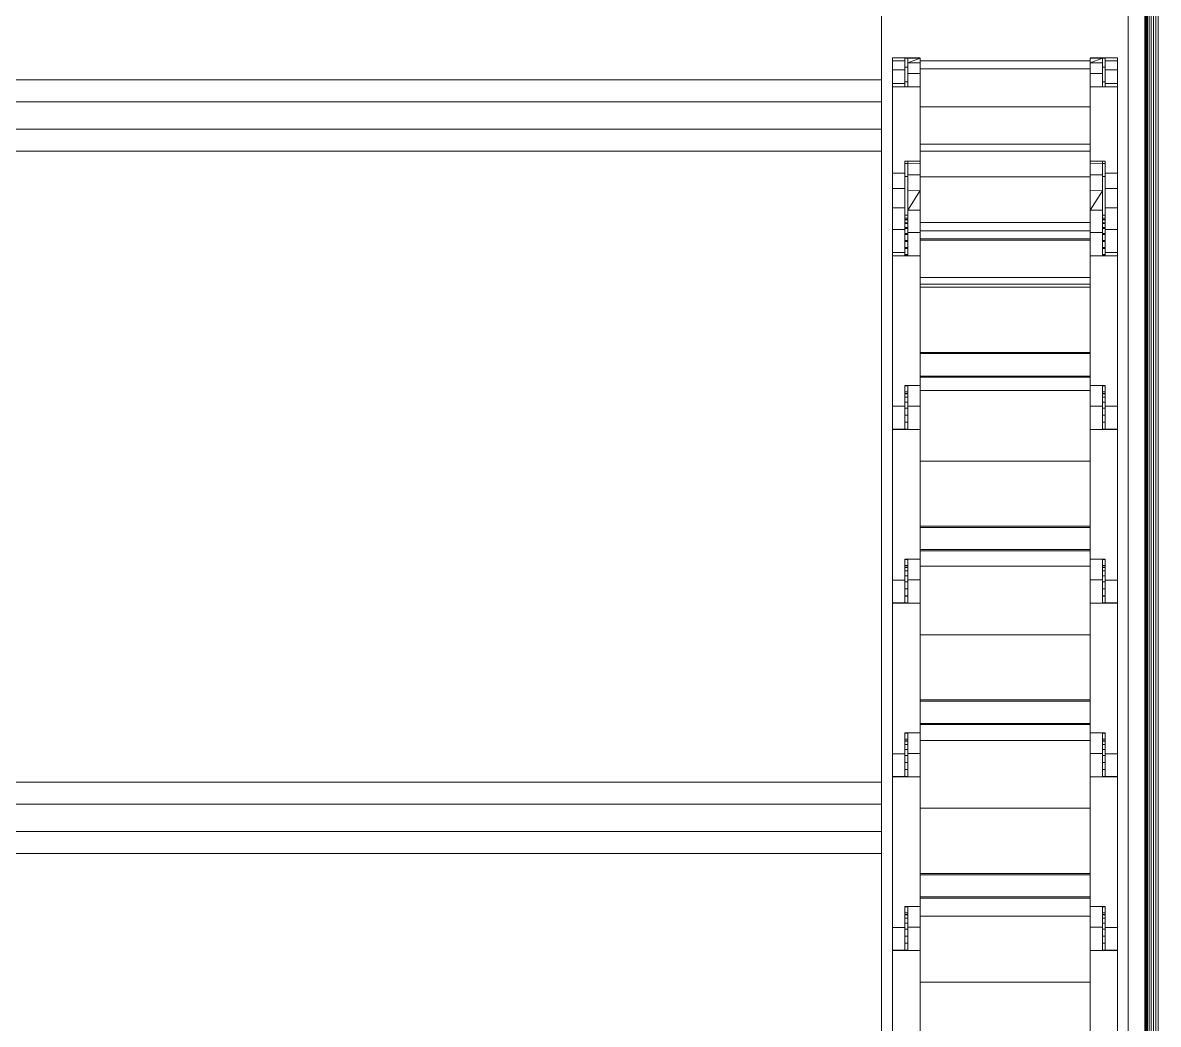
# Model space of a CAD drawing. Header units: inches. Extents: x -827 to 154, y -802 to 207.
# Drawn here: x -134.8 to -121.87, y -153.17 to -141.76 of the extents above; entities that cross this region are included whole.
import ezdxf

# ---------------------------------------------------------------- set-up
doc = ezdxf.new("R2010")
doc.units = ezdxf.units.IN
doc.header["$MEASUREMENT"] = 0
doc.layers.add('Layer0', color=7, linetype='Continuous', lineweight=9)
doc.layers.add('Shop_Sabre_RC-8_CNC_Router_skp', color=8, linetype='Continuous', lineweight=9)

# ---------------------------------------------------------------- blocks, each defined once
blk = doc.blocks.new('Shop_Sabre_RC-8_CNC_Router_skp_138-402877-Level 1')
at = {"layer": 'Layer0'}
for p, q in [((96.8125, 0.5625), (58.8125, 0.5625)), ((96.8125, 0.5625), (58.8125, 0.5625)), ((58.8125, 0.25), (96.8125, 0.25)), ((58.8125, 0.25), (96.8125, 0.25))]:
    blk.add_line(p, q, dxfattribs=at)
blk = doc.blocks.new('Shop_Sabre_RC-8_CNC_Router_skp_137-402876-Level 1')
at = {"layer": 'Layer0'}
for p, q in [((96.8125, 0.5625), (58.8125, 0.5625)), ((96.8125, 0.5625), (58.8125, 0.5625)), ((58.8125, 0.25), (96.8125, 0.25)), ((58.8125, 0.25), (96.8125, 0.25))]:
    blk.add_line(p, q, dxfattribs=at)
blk = doc.blocks.new('Shop_Sabre_RC-8_CNC_Router_skp_135-402874-Level 1')
at = {"layer": 'Layer0'}
for p, q in [((98.625, 18.563), (60.625, 18.563)), ((60.625, 18.563), (98.625, 18.563)), ((60.625, 17.75), (98.625, 17.75)), ((60.625, 17.75), (98.625, 17.75)), ((60.625, 10.563), (98.625, 10.563)), ((98.625, 10.563), (60.625, 10.563)), ((98.625, 9.75), (60.625, 9.75)), ((60.625, 9.75), (98.625, 9.75))]:
    blk.add_line(p, q, dxfattribs=at)
for name, p in [('Shop_Sabre_RC-8_CNC_Router_skp_138-402877-Level 1', (1.812, 17.75)), ('Shop_Sabre_RC-8_CNC_Router_skp_137-402876-Level 1', (1.812, 9.75))]:
    blk.add_blockref(name, p)
blk = doc.blocks.new('Shop_Sabre_RC-8_CNC_Router_skp_121-V92-Level 1')
at = {"layer": 'Layer0'}
for p, q in [((2.389, 20.054), (2.422, 20.054)), ((2.422, 20.054), (2.389, 20.054)), ((2.422, 20.054), (2.422, 19.793)), ((2.563, 20.054), (2.422, 20.054)), ((2.422, 20.054), (2.563, 20.054)), ((2.422, 20.054), (2.422, 19.793)), ((2.563, 20.054), (2.563, 19.793)), ((2.563, 19.793), (2.563, 20.054)), ((2.391, 19.975), (2.422, 19.975)), ((2.422, 19.975), (2.391, 19.975)), ((2.391, 19.893), (2.422, 19.893)), ((2.391, 19.893), (2.422, 19.893)), ((2.422, 19.893), (2.391, 19.893)), ((2.391, 19.815), (2.422, 19.815)), ((2.422, 19.815), (2.391, 19.815)), ((2.422, 19.793), (2.422, 19.562)), ((2.563, 19.793), (2.422, 19.793)), ((2.422, 19.793), (2.422, 19.562)), ((2.422, 19.556), (2.422, 19.793)), ((2.563, 19.793), (2.422, 19.793)), ((2.563, 19.793), (2.563, 18.079)), ((2.563, 19.793), (2.563, 18.079)), ((2.422, 19.745), (2.391, 19.745)), ((2.391, 19.745), (2.422, 19.745)), ((2.391, 19.688), (2.422, 19.688)), ((2.422, 19.688), (2.391, 19.688)), ((2.391, 19.556), (2.25, 19.556)), ((2.25, 19.175), (2.25, 19.556)), ((2.391, 19.556), (2.25, 19.556)), ((2.25, 19.556), (2.25, 19.175)), ((2.25, 19.556), (2.25, 18.079)), ((2.25, 19.556), (2.25, 18.433)), ((2.391, 19.648), (2.422, 19.648)), ((2.422, 19.648), (2.391, 19.648)), ((2.422, 19.628), (2.391, 19.628)), ((2.391, 19.628), (2.422, 19.628)), ((2.422, 19.558), (2.391, 19.558)), ((2.391, 19.558), (2.422, 19.558)), ((2.422, 19.556), (2.391, 19.556)), ((2.422, 19.556), (2.391, 19.556)), ((2.422, 19.562), (2.422, 19.556)), ((2.422, 19.556), (2.422, 19.562)), ((2.25, 18.433), (2.25, 19.175)), ((2.25, 18.433), (2.25, 19.175)), ((2.25, 18.433), (2.25, 18.079)), ((2.25, 18.079), (2.25, 18.433)), ((2.25, 18.079), (2.25, 17.813)), ((2.25, 18.079), (2.25, 18.079)), ((2.25, 18.079), (2.369, 18.079)), ((2.25, 17.813), (2.25, 18.079)), ((2.369, 18.079), (2.25, 18.079)), ((2.369, 18.079), (2.25, 18.079)), ((2.369, 18.079), (2.369, 18.079)), ((2.391, 18.079), (2.369, 18.079)), ((2.391, 18.079), (2.369, 18.079)), ((2.391, 18.079), (2.391, 18.079)), ((2.391, 18.079), (2.406, 18.079)), ((2.391, 18.079), (2.391, 17.813)), ((2.391, 17.813), (2.391, 18.079)), ((2.391, 18.079), (2.391, 18.079)), ((2.406, 18.079), (2.391, 18.079)), ((2.391, 18.075), (2.422, 18.075)), ((2.422, 18.075), (2.391, 18.075)), ((2.391, 17.996), (2.422, 17.996)), ((2.422, 17.996), (2.391, 17.996)), ((2.406, 18.079), (2.406, 18.079)), ((2.563, 18.079), (2.406, 18.079)), ((2.406, 18.079), (2.406, 18.079)), ((2.406, 18.079), (2.563, 18.079)), ((2.563, 18.079), (2.563, 18.079)), ((2.563, 18.079), (2.563, 18.079)), ((2.391, 17.915), (2.422, 17.915)), ((2.422, 17.915), (2.391, 17.915)), ((2.25, 17.813), (2.25, 17.578)), ((2.25, 17.813), (2.391, 17.813)), ((2.25, 17.578), (2.25, 17.813)), ((2.391, 17.813), (2.25, 17.813)), ((2.391, 17.836), (2.422, 17.836)), ((2.422, 17.836), (2.391, 17.836)), ((2.391, 17.813), (2.391, 17.578)), ((2.391, 17.813), (2.391, 17.578)), ((2.391, 17.767), (2.422, 17.766)), ((2.422, 17.766), (2.391, 17.767)), ((2.422, 17.71), (2.391, 17.71)), ((2.422, 17.71), (2.391, 17.71)), ((2.422, 17.67), (2.391, 17.67)), ((2.391, 17.67), (2.422, 17.67)), ((2.422, 17.669), (2.391, 17.669)), ((2.391, 17.65), (2.422, 17.65)), ((2.422, 17.65), (2.391, 17.65))]:
    blk.add_line(p, q, dxfattribs=at)
blk = doc.blocks.new('Shop_Sabre_RC-8_CNC_Router_skp_120-V93-Level 1')
at = {"layer": 'Layer0'}
for p, q in [((0, 20.054), (0, 19.793)), ((0.141, 20.054), (0, 20.054)), ((0, 20.054), (0.141, 20.054)), ((0, 20.054), (0, 19.793)), ((0.141, 20.054), (0.141, 19.793)), ((0.172, 20.054), (0.141, 20.054)), ((0.141, 20.054), (0.172, 20.054)), ((0.141, 19.793), (0.141, 20.054)), ((0.172, 19.975), (0.141, 19.975)), ((0.141, 19.975), (0.172, 19.975)), ((0, 18.079), (0, 19.793)), ((0.141, 19.793), (0, 19.793)), ((0, 19.793), (0, 18.079)), ((0.141, 19.793), (0, 19.793)), ((0.172, 19.893), (0.141, 19.893)), ((0.172, 19.893), (0.141, 19.893)), ((0.141, 19.893), (0.172, 19.893)), ((0.174, 19.815), (0.141, 19.815)), ((0.141, 19.815), (0.174, 19.815)), ((0.141, 19.793), (0.141, 19.562)), ((0.141, 19.562), (0.141, 19.793)), ((0.141, 19.745), (0.172, 19.745)), ((0.172, 19.745), (0.141, 19.745)), ((0.172, 19.688), (0.141, 19.688)), ((0.172, 19.688), (0.141, 19.688)), ((0.172, 19.648), (0.141, 19.648)), ((0.141, 19.648), (0.172, 19.648)), ((0.172, 19.628), (0.141, 19.628)), ((0.141, 19.628), (0.172, 19.628)), ((0.141, 19.562), (0.141, 19.556)), ((0.141, 19.556), (0.141, 19.562)), ((0.172, 19.558), (0.141, 19.558)), ((0.141, 19.558), (0.172, 19.558)), ((0.172, 19.556), (0.141, 19.556)), ((0.172, 19.556), (0.141, 19.556)), ((0.313, 19.556), (0.172, 19.556)), ((0.313, 19.556), (0.172, 19.556)), ((0.313, 19.556), (0.313, 18.079)), ((0.313, 18.079), (0.313, 19.556)), ((0, 18.079), (0, 18.079)), ((0, 18.079), (0.156, 18.079)), ((0.156, 18.079), (0, 18.079)), ((0, 18.079), (0, 18.079)), ((0.141, 18.075), (0.172, 18.075)), ((0.172, 18.075), (0.141, 18.075)), ((0.172, 17.996), (0.141, 17.996)), ((0.141, 17.996), (0.172, 17.996)), ((0.156, 18.079), (0.156, 18.079)), ((0.156, 18.079), (0.156, 18.079)), ((0.172, 18.079), (0.156, 18.079)), ((0.172, 18.079), (0.156, 18.079)), ((0.172, 18.079), (0.172, 18.079)), ((0.172, 18.079), (0.172, 18.079)), ((0.172, 18.079), (0.172, 17.813)), ((0.193, 18.079), (0.172, 18.079)), ((0.172, 17.813), (0.172, 18.079)), ((0.193, 18.079), (0.172, 18.079)), ((0.193, 18.079), (0.193, 18.079)), ((0.193, 18.079), (0.313, 18.079)), ((0.193, 18.079), (0.313, 18.079)), ((0.313, 18.079), (0.193, 18.079)), ((0.313, 18.079), (0.313, 18.079)), ((0.313, 18.079), (0.313, 17.813)), ((0.313, 18.079), (0.313, 17.813)), ((0.172, 17.915), (0.141, 17.915)), ((0.141, 17.915), (0.172, 17.915)), ((0.172, 17.767), (0.137, 17.766)), ((0.137, 17.766), (0.172, 17.767)), ((0.141, 17.836), (0.172, 17.836)), ((0.172, 17.836), (0.141, 17.836)), ((0.172, 17.813), (0.172, 17.578)), ((0.172, 17.813), (0.313, 17.813)), ((0.172, 17.578), (0.172, 17.813)), ((0.313, 17.813), (0.172, 17.813)), ((0.313, 17.813), (0.313, 17.578)), ((0.313, 17.813), (0.313, 17.578)), ((0.141, 17.71), (0.172, 17.71)), ((0.172, 17.71), (0.141, 17.71)), ((0.141, 17.67), (0.172, 17.67)), ((0.172, 17.67), (0.141, 17.67)), ((0.172, 17.669), (0.141, 17.669)), ((0.141, 17.65), (0.172, 17.65)), ((0.172, 17.65), (0.141, 17.65))]:
    blk.add_line(p, q, dxfattribs=at)
blk = doc.blocks.new('Shop_Sabre_RC-8_CNC_Router_skp_119-V95-Level 1')
at = {"layer": 'Layer0'}
for p, q in [((2.25, 5.616), (0.313, 5.616)), ((2.25, 5.616), (0.313, 5.616)), ((0.313, 5.602), (2.25, 5.602)), ((0.313, 5.602), (2.25, 5.602)), ((2.25, 5.348), (0.313, 5.348)), ((2.25, 5.348), (0.313, 5.348)), ((0.313, 5.334), (2.25, 5.334)), ((0.313, 5.334), (2.25, 5.334)), ((2.25, 4.592), (0.313, 4.592)), ((2.25, 4.592), (0.313, 4.592))]:
    blk.add_line(p, q, dxfattribs=at)
for name in ['Shop_Sabre_RC-8_CNC_Router_skp_120-V93-Level 1', 'Shop_Sabre_RC-8_CNC_Router_skp_121-V92-Level 1']:
    blk.add_blockref(name, (0, -13.845))
blk = doc.blocks.new('Shop_Sabre_RC-8_CNC_Router_skp_121-V96-Level 1')
at = {"layer": 'Layer0'}
for p, q in [((2.389, 4.23), (2.422, 4.23)), ((2.422, 4.23), (2.389, 4.23)), ((2.391, 4.151), (2.422, 4.151)), ((2.422, 4.151), (2.391, 4.151)), ((2.422, 4.23), (2.422, 3.969)), ((2.563, 4.23), (2.422, 4.23)), ((2.422, 4.23), (2.563, 4.23)), ((2.422, 4.23), (2.422, 3.969)), ((2.563, 4.23), (2.563, 3.969)), ((2.563, 3.969), (2.563, 4.23)), ((2.391, 4.069), (2.422, 4.069)), ((2.391, 4.069), (2.422, 4.069)), ((2.422, 4.069), (2.391, 4.069)), ((2.391, 3.991), (2.422, 3.991)), ((2.422, 3.991), (2.391, 3.991)), ((2.422, 3.921), (2.391, 3.921)), ((2.391, 3.921), (2.422, 3.921)), ((2.422, 3.969), (2.422, 3.738)), ((2.563, 3.969), (2.422, 3.969)), ((2.422, 3.969), (2.422, 3.738)), ((2.422, 3.732), (2.422, 3.969)), ((2.563, 3.969), (2.422, 3.969)), ((2.563, 3.969), (2.563, 2.255)), ((2.563, 3.969), (2.563, 2.255)), ((2.391, 3.864), (2.422, 3.864)), ((2.422, 3.864), (2.391, 3.864)), ((2.391, 3.824), (2.422, 3.824)), ((2.422, 3.824), (2.391, 3.824)), ((2.422, 3.804), (2.391, 3.804)), ((2.391, 3.804), (2.422, 3.804)), ((2.391, 3.732), (2.25, 3.732)), ((2.25, 3.351), (2.25, 3.732)), ((2.391, 3.732), (2.25, 3.732)), ((2.25, 3.732), (2.25, 3.351)), ((2.25, 3.732), (2.25, 2.255)), ((2.25, 3.732), (2.25, 2.609)), ((2.422, 3.734), (2.391, 3.734)), ((2.391, 3.734), (2.422, 3.734)), ((2.422, 3.732), (2.391, 3.732)), ((2.422, 3.732), (2.391, 3.732)), ((2.422, 3.738), (2.422, 3.732)), ((2.422, 3.732), (2.422, 3.738)), ((2.25, 2.609), (2.25, 3.351)), ((2.25, 2.609), (2.25, 3.351)), ((2.25, 2.609), (2.25, 2.255)), ((2.25, 2.255), (2.25, 2.609)), ((2.25, 2.255), (2.25, 1.989)), ((2.25, 2.255), (2.25, 2.255)), ((2.25, 2.255), (2.369, 2.255)), ((2.25, 1.989), (2.25, 2.255)), ((2.369, 2.255), (2.25, 2.255)), ((2.369, 2.255), (2.25, 2.255)), ((2.369, 2.255), (2.369, 2.255)), ((2.391, 2.255), (2.369, 2.255)), ((2.391, 2.255), (2.369, 2.255)), ((2.391, 2.255), (2.391, 2.255)), ((2.391, 2.255), (2.406, 2.255)), ((2.391, 2.255), (2.391, 1.989)), ((2.391, 1.989), (2.391, 2.255)), ((2.391, 2.255), (2.391, 2.255)), ((2.406, 2.255), (2.391, 2.255)), ((2.391, 2.251), (2.422, 2.251)), ((2.422, 2.251), (2.391, 2.251)), ((2.406, 2.255), (2.406, 2.255)), ((2.563, 2.255), (2.406, 2.255)), ((2.406, 2.255), (2.406, 2.255)), ((2.406, 2.255), (2.563, 2.255)), ((2.563, 2.255), (2.563, 2.255)), ((2.563, 2.255), (2.563, 2.255)), ((2.391, 2.172), (2.422, 2.172)), ((2.422, 2.172), (2.391, 2.172)), ((2.391, 2.091), (2.422, 2.091)), ((2.422, 2.091), (2.391, 2.091)), ((2.25, 1.989), (2.25, 1.735)), ((2.25, 1.989), (2.391, 1.989)), ((2.25, 1.735), (2.25, 1.989)), ((2.391, 1.989), (2.25, 1.989)), ((2.391, 2.012), (2.422, 2.012)), ((2.422, 2.012), (2.391, 2.012)), ((2.391, 1.989), (2.391, 1.735)), ((2.391, 1.989), (2.391, 1.735)), ((2.391, 1.943), (2.422, 1.942)), ((2.422, 1.942), (2.391, 1.943)), ((2.422, 1.886), (2.391, 1.886)), ((2.422, 1.886), (2.391, 1.886)), ((2.422, 1.846), (2.391, 1.846)), ((2.422, 1.846), (2.391, 1.846)), ((2.391, 1.846), (2.422, 1.846)), ((2.391, 1.826), (2.422, 1.826)), ((2.422, 1.826), (2.391, 1.826)), ((2.25, 1.735), (2.25, 1.512)), ((2.25, 1.512), (2.25, 1.735)), ((2.391, 1.735), (2.25, 1.735)), ((2.25, 1.512), (2.391, 1.735)), ((2.25, 1.735), (2.391, 1.735)), ((2.391, 1.735), (2.391, 1.514)), ((2.391, 1.735), (2.391, 1.514)), ((2.25, 1.512), (2.391, 1.514)), ((2.391, 1.514), (2.25, 1.512)), ((2.25, 1.512), (2.25, 1.33)), ((2.25, 1.33), (2.25, 1.512)), ((2.391, 1.514), (2.391, 1.332)), ((2.391, 1.514), (2.391, 1.332)), ((2.25, 1.33), (2.391, 1.332)), ((2.25, 1.33), (2.391, 1.332)), ((2.25, 1.33), (2.25, 1.204)), ((2.25, 1.33), (2.25, 1.204)), ((2.391, 1.332), (2.391, 1.206)), ((2.391, 1.206), (2.391, 1.332)), ((2.25, 1.204), (2.391, 1.206)), ((2.391, 1.206), (2.25, 1.204)), ((2.25, 1.204), (2.25, 1.177)), ((2.25, 1.204), (2.25, 1.177)), ((2.391, 1.206), (2.391, 1.177)), ((2.391, 1.177), (2.391, 1.206))]:
    blk.add_line(p, q, dxfattribs=at)
blk = doc.blocks.new('Shop_Sabre_RC-8_CNC_Router_skp_120-V97-Level 1')
at = {"layer": 'Layer0'}
for p, q in [((0, 4.23), (0, 3.969)), ((0.141, 4.23), (0, 4.23)), ((0, 4.23), (0.141, 4.23)), ((0, 4.23), (0, 3.969)), ((0.141, 4.23), (0.141, 3.969)), ((0.172, 4.23), (0.141, 4.23)), ((0.141, 4.23), (0.172, 4.23)), ((0.141, 3.969), (0.141, 4.23)), ((0.172, 4.151), (0.141, 4.151)), ((0.141, 4.151), (0.172, 4.151)), ((0.172, 4.069), (0.141, 4.069)), ((0.172, 4.069), (0.141, 4.069)), ((0.141, 4.069), (0.172, 4.069)), ((0, 2.255), (0, 3.969)), ((0.141, 3.969), (0, 3.969)), ((0, 3.969), (0, 2.255)), ((0.141, 3.969), (0, 3.969)), ((0.174, 3.991), (0.141, 3.991)), ((0.141, 3.991), (0.174, 3.991)), ((0.141, 3.969), (0.141, 3.738)), ((0.141, 3.738), (0.141, 3.969)), ((0.141, 3.921), (0.172, 3.921)), ((0.172, 3.921), (0.141, 3.921)), ((0.172, 3.864), (0.141, 3.864)), ((0.172, 3.864), (0.141, 3.864)), ((0.172, 3.824), (0.141, 3.824)), ((0.141, 3.824), (0.172, 3.824)), ((0.172, 3.804), (0.141, 3.804)), ((0.141, 3.804), (0.172, 3.804)), ((0.141, 3.738), (0.141, 3.732)), ((0.141, 3.732), (0.141, 3.738)), ((0.172, 3.734), (0.141, 3.734)), ((0.141, 3.734), (0.172, 3.734)), ((0.172, 3.732), (0.141, 3.732)), ((0.172, 3.732), (0.141, 3.732)), ((0.313, 3.732), (0.172, 3.732)), ((0.313, 3.732), (0.172, 3.732)), ((0.313, 3.732), (0.313, 2.255)), ((0.313, 2.255), (0.313, 3.732)), ((0, 2.255), (0, 2.255)), ((0, 2.255), (0.156, 2.255)), ((0.156, 2.255), (0, 2.255)), ((0, 2.255), (0, 2.255)), ((0.141, 2.251), (0.172, 2.251)), ((0.172, 2.251), (0.141, 2.251)), ((0.156, 2.255), (0.156, 2.255)), ((0.156, 2.255), (0.156, 2.255)), ((0.172, 2.255), (0.156, 2.255)), ((0.172, 2.255), (0.156, 2.255)), ((0.172, 2.255), (0.172, 2.255)), ((0.172, 2.255), (0.172, 2.255)), ((0.172, 2.255), (0.172, 1.989)), ((0.193, 2.255), (0.172, 2.255)), ((0.172, 1.989), (0.172, 2.255)), ((0.193, 2.255), (0.172, 2.255)), ((0.193, 2.255), (0.193, 2.255)), ((0.193, 2.255), (0.313, 2.255)), ((0.193, 2.255), (0.313, 2.255)), ((0.313, 2.255), (0.193, 2.255)), ((0.313, 2.255), (0.313, 2.255)), ((0.313, 2.255), (0.313, 1.989)), ((0.313, 2.255), (0.313, 1.989)), ((0.172, 2.172), (0.141, 2.172)), ((0.141, 2.172), (0.172, 2.172)), ((0.172, 2.091), (0.141, 2.091)), ((0.141, 2.091), (0.172, 2.091)), ((0.141, 2.012), (0.172, 2.012)), ((0.172, 2.012), (0.141, 2.012)), ((0.172, 1.943), (0.141, 1.942)), ((0.141, 1.942), (0.172, 1.943)), ((0.172, 1.989), (0.172, 1.735)), ((0.172, 1.989), (0.313, 1.989)), ((0.172, 1.735), (0.172, 1.989)), ((0.313, 1.989), (0.172, 1.989)), ((0.313, 1.989), (0.313, 1.735)), ((0.313, 1.989), (0.313, 1.735)), ((0.141, 1.886), (0.172, 1.886)), ((0.172, 1.886), (0.141, 1.886)), ((0.141, 1.846), (0.172, 1.846)), ((0.172, 1.846), (0.141, 1.846)), ((0.172, 1.846), (0.141, 1.846)), ((0.141, 1.826), (0.172, 1.826)), ((0.172, 1.826), (0.141, 1.826)), ((0.172, 1.735), (0.172, 1.514)), ((0.172, 1.514), (0.172, 1.735)), ((0.313, 1.735), (0.172, 1.735)), ((0.172, 1.514), (0.313, 1.735)), ((0.172, 1.735), (0.313, 1.735)), ((0.313, 1.735), (0.313, 1.512)), ((0.313, 1.735), (0.313, 1.512)), ((0.172, 1.514), (0.172, 1.332)), ((0.172, 1.514), (0.313, 1.512)), ((0.172, 1.332), (0.172, 1.514)), ((0.313, 1.512), (0.172, 1.514)), ((0.313, 1.512), (0.313, 1.33)), ((0.313, 1.512), (0.313, 1.33)), ((0.172, 1.332), (0.172, 1.206)), ((0.172, 1.206), (0.172, 1.332)), ((0.313, 1.33), (0.172, 1.332)), ((0.172, 1.332), (0.313, 1.33)), ((0.313, 1.33), (0.313, 1.204)), ((0.313, 1.33), (0.313, 1.204)), ((0.172, 1.206), (0.172, 1.177)), ((0.172, 1.206), (0.313, 1.204)), ((0.172, 1.177), (0.172, 1.206)), ((0.313, 1.204), (0.172, 1.206)), ((0.313, 1.204), (0.313, 1.177)), ((0.313, 1.204), (0.313, 1.177))]:
    blk.add_line(p, q, dxfattribs=at)
blk = doc.blocks.new('Shop_Sabre_RC-8_CNC_Router_skp_119-V98-Level 1')
at = {"layer": 'Layer0'}
for p, q in [((2.25, 3.637), (0.313, 3.637)), ((2.25, 3.637), (0.313, 3.637)), ((0.313, 3.624), (2.25, 3.624)), ((0.313, 3.624), (2.25, 3.624)), ((2.25, 3.369), (0.313, 3.369)), ((2.25, 3.369), (0.313, 3.369)), ((0.313, 3.355), (2.25, 3.355)), ((0.313, 3.355), (2.25, 3.355)), ((2.25, 2.613), (0.313, 2.613)), ((2.25, 2.613), (0.313, 2.613))]:
    blk.add_line(p, q, dxfattribs=at)
for name in ['Shop_Sabre_RC-8_CNC_Router_skp_120-V97-Level 1', 'Shop_Sabre_RC-8_CNC_Router_skp_121-V96-Level 1']:
    blk.add_blockref(name, (0, 0))
blk = doc.blocks.new('Shop_Sabre_RC-8_CNC_Router_skp_121-V99-Level 1')
at = {"layer": 'Layer0'}
for p, q in [((2.389, 8.187), (2.422, 8.187)), ((2.422, 8.187), (2.389, 8.187)), ((2.422, 8.188), (2.422, 7.927)), ((2.563, 8.188), (2.422, 8.188)), ((2.422, 8.188), (2.563, 8.188)), ((2.422, 8.188), (2.422, 7.927)), ((2.563, 8.188), (2.563, 7.927)), ((2.563, 7.927), (2.563, 8.188)), ((2.391, 8.108), (2.422, 8.108)), ((2.422, 8.108), (2.391, 8.108)), ((2.391, 8.027), (2.422, 8.027)), ((2.391, 8.027), (2.422, 8.027)), ((2.422, 8.027), (2.391, 8.027)), ((2.391, 7.948), (2.422, 7.948)), ((2.422, 7.948), (2.391, 7.948)), ((2.422, 7.927), (2.422, 7.696)), ((2.563, 7.927), (2.422, 7.927)), ((2.422, 7.927), (2.422, 7.696)), ((2.422, 7.69), (2.422, 7.927)), ((2.563, 7.927), (2.422, 7.927)), ((2.563, 7.927), (2.563, 6.212)), ((2.563, 7.927), (2.563, 6.212)), ((2.422, 7.878), (2.391, 7.878)), ((2.391, 7.878), (2.422, 7.878)), ((2.391, 7.821), (2.422, 7.821)), ((2.422, 7.821), (2.391, 7.821)), ((2.391, 7.782), (2.422, 7.782)), ((2.422, 7.782), (2.391, 7.782)), ((2.422, 7.762), (2.391, 7.762)), ((2.391, 7.762), (2.422, 7.762)), ((2.391, 7.69), (2.25, 7.69)), ((2.25, 7.308), (2.25, 7.69)), ((2.391, 7.69), (2.25, 7.69)), ((2.25, 7.69), (2.25, 7.308)), ((2.25, 7.69), (2.25, 6.575)), ((2.25, 7.69), (2.25, 6.566)), ((2.422, 7.692), (2.391, 7.692)), ((2.391, 7.692), (2.422, 7.692)), ((2.422, 7.69), (2.391, 7.69)), ((2.422, 7.69), (2.391, 7.69)), ((2.422, 7.696), (2.422, 7.69)), ((2.422, 7.69), (2.422, 7.696)), ((2.25, 6.566), (2.25, 7.308)), ((2.25, 6.566), (2.25, 7.308)), ((2.25, 6.571), (2.25, 6.212)), ((2.25, 6.566), (2.25, 6.212)), ((2.25, 6.212), (2.25, 6.566)), ((2.25, 6.212), (2.25, 6.213)), ((2.25, 6.212), (2.25, 5.946)), ((2.25, 6.212), (2.369, 6.212)), ((2.25, 5.946), (2.25, 6.212)), ((2.369, 6.212), (2.25, 6.212)), ((2.369, 6.212), (2.25, 6.212)), ((2.369, 6.213), (2.369, 6.212)), ((2.391, 6.212), (2.369, 6.212)), ((2.391, 6.212), (2.369, 6.212)), ((2.391, 6.212), (2.391, 6.213)), ((2.391, 6.213), (2.391, 6.212)), ((2.391, 6.212), (2.406, 6.212)), ((2.391, 6.212), (2.391, 5.946)), ((2.391, 5.946), (2.391, 6.212)), ((2.406, 6.212), (2.391, 6.212)), ((2.406, 6.213), (2.406, 6.212)), ((2.406, 6.213), (2.406, 6.212)), ((2.563, 6.212), (2.406, 6.212)), ((2.406, 6.212), (2.563, 6.212)), ((2.563, 6.212), (2.563, 6.213)), ((2.563, 6.212), (2.563, 6.213)), ((2.391, 6.208), (2.422, 6.208)), ((2.422, 6.208), (2.391, 6.208)), ((2.391, 6.129), (2.422, 6.129)), ((2.422, 6.129), (2.391, 6.129)), ((2.391, 6.048), (2.422, 6.048)), ((2.422, 6.048), (2.391, 6.048)), ((2.391, 5.97), (2.422, 5.97)), ((2.422, 5.97), (2.391, 5.97)), ((2.25, 5.946), (2.25, 5.711)), ((2.25, 5.946), (2.391, 5.946)), ((2.25, 5.711), (2.25, 5.946)), ((2.391, 5.946), (2.25, 5.946)), ((2.391, 5.946), (2.391, 5.711)), ((2.391, 5.946), (2.391, 5.711)), ((2.391, 5.9), (2.422, 5.9)), ((2.422, 5.9), (2.391, 5.9)), ((2.422, 5.843), (2.391, 5.843)), ((2.422, 5.843), (2.391, 5.843)), ((2.422, 5.804), (2.391, 5.804)), ((2.391, 5.804), (2.422, 5.804)), ((2.422, 5.803), (2.391, 5.803)), ((2.391, 5.783), (2.422, 5.783)), ((2.422, 5.783), (2.391, 5.783))]:
    blk.add_line(p, q, dxfattribs=at)
blk = doc.blocks.new('Shop_Sabre_RC-8_CNC_Router_skp_120-V100-Level 1')
at = {"layer": 'Layer0'}
for p, q in [((0, 8.188), (0, 7.927)), ((0.141, 8.188), (0, 8.188)), ((0, 8.188), (0.141, 8.188)), ((0, 8.188), (0, 7.927)), ((0.141, 8.188), (0.141, 7.927)), ((0.141, 7.927), (0.141, 8.188)), ((0.172, 8.187), (0.141, 8.187)), ((0.141, 8.187), (0.172, 8.187)), ((0.172, 8.108), (0.141, 8.108)), ((0.141, 8.108), (0.172, 8.108)), ((0.172, 8.027), (0.141, 8.027)), ((0.172, 8.027), (0.141, 8.027)), ((0.141, 8.027), (0.172, 8.027)), ((0, 6.212), (0, 7.927)), ((0.141, 7.927), (0, 7.927)), ((0, 7.927), (0, 6.212)), ((0.141, 7.927), (0, 7.927)), ((0.174, 7.948), (0.141, 7.948)), ((0.141, 7.948), (0.174, 7.948)), ((0.141, 7.927), (0.141, 7.696)), ((0.141, 7.696), (0.141, 7.927)), ((0.141, 7.878), (0.172, 7.878)), ((0.172, 7.878), (0.141, 7.878)), ((0.172, 7.821), (0.141, 7.821)), ((0.172, 7.821), (0.141, 7.821)), ((0.172, 7.782), (0.141, 7.782)), ((0.141, 7.782), (0.172, 7.782)), ((0.172, 7.762), (0.141, 7.762)), ((0.141, 7.762), (0.172, 7.762)), ((0.141, 7.696), (0.141, 7.69)), ((0.141, 7.69), (0.141, 7.696)), ((0.172, 7.692), (0.141, 7.692)), ((0.141, 7.692), (0.172, 7.692)), ((0.172, 7.69), (0.141, 7.69)), ((0.172, 7.69), (0.141, 7.69)), ((0.313, 7.69), (0.172, 7.69)), ((0.313, 7.69), (0.172, 7.69)), ((0.313, 7.69), (0.313, 6.575)), ((0.313, 6.575), (0.313, 7.69)), ((0.313, 6.571), (0.313, 6.212)), ((0.313, 6.212), (0.313, 6.571)), ((0, 6.212), (0, 6.213)), ((0, 6.212), (0, 6.213)), ((0, 6.212), (0.156, 6.212)), ((0.156, 6.212), (0, 6.212)), ((0.156, 6.213), (0.156, 6.212)), ((0.156, 6.213), (0.156, 6.212)), ((0.172, 6.212), (0.156, 6.212)), ((0.172, 6.212), (0.156, 6.212)), ((0.172, 6.212), (0.172, 6.213)), ((0.172, 6.213), (0.172, 6.212)), ((0.172, 6.212), (0.172, 5.946)), ((0.193, 6.212), (0.172, 6.212)), ((0.172, 5.946), (0.172, 6.212)), ((0.193, 6.212), (0.172, 6.212)), ((0.193, 6.212), (0.193, 6.213)), ((0.193, 6.212), (0.313, 6.212)), ((0.193, 6.212), (0.313, 6.212)), ((0.313, 6.212), (0.193, 6.212)), ((0.313, 6.213), (0.313, 6.212)), ((0.313, 6.212), (0.313, 5.946)), ((0.313, 6.212), (0.313, 5.946)), ((0.141, 6.208), (0.172, 6.208)), ((0.172, 6.208), (0.141, 6.208)), ((0.172, 6.129), (0.141, 6.129)), ((0.141, 6.129), (0.172, 6.129)), ((0.172, 6.048), (0.141, 6.048)), ((0.141, 6.048), (0.172, 6.048)), ((0.141, 5.97), (0.172, 5.97)), ((0.172, 5.97), (0.141, 5.97)), ((0.172, 5.9), (0.137, 5.9)), ((0.137, 5.9), (0.172, 5.9)), ((0.141, 5.843), (0.172, 5.843)), ((0.172, 5.843), (0.141, 5.843)), ((0.172, 5.946), (0.172, 5.711)), ((0.172, 5.946), (0.313, 5.946)), ((0.172, 5.711), (0.172, 5.946)), ((0.313, 5.946), (0.172, 5.946)), ((0.313, 5.946), (0.313, 5.711)), ((0.313, 5.946), (0.313, 5.711)), ((0.141, 5.804), (0.172, 5.804)), ((0.172, 5.804), (0.141, 5.804)), ((0.172, 5.803), (0.141, 5.803)), ((0.141, 5.783), (0.172, 5.783)), ((0.172, 5.783), (0.141, 5.783))]:
    blk.add_line(p, q, dxfattribs=at)
blk = doc.blocks.new('Shop_Sabre_RC-8_CNC_Router_skp_119-V101-Level 1')
at = {"layer": 'Layer0'}
for p, q in [((2.25, 7.595), (0.313, 7.595)), ((2.25, 7.595), (0.313, 7.595)), ((0.313, 7.581), (2.25, 7.581)), ((0.313, 7.581), (2.25, 7.581)), ((2.25, 7.327), (0.313, 7.327)), ((2.25, 7.327), (0.313, 7.327)), ((0.313, 7.313), (2.25, 7.313)), ((0.313, 7.313), (2.25, 7.313)), ((2.25, 6.571), (0.313, 6.571)), ((2.25, 6.571), (0.313, 6.571))]:
    blk.add_line(p, q, dxfattribs=at)
for name in ['Shop_Sabre_RC-8_CNC_Router_skp_120-V100-Level 1', 'Shop_Sabre_RC-8_CNC_Router_skp_121-V99-Level 1']:
    blk.add_blockref(name, (0, 0))
blk = doc.blocks.new('Shop_Sabre_RC-8_CNC_Router_skp_123-402862-Level 1')
for name, p in [('Shop_Sabre_RC-8_CNC_Router_skp_119-V95-Level 1', (0, 5.936)), ('Shop_Sabre_RC-8_CNC_Router_skp_119-V95-Level 1', (0, 3.957)), ('Shop_Sabre_RC-8_CNC_Router_skp_119-V101-Level 1', (0, 0)), ('Shop_Sabre_RC-8_CNC_Router_skp_119-V95-Level 1', (0, 0)), ('Shop_Sabre_RC-8_CNC_Router_skp_119-V98-Level 1', (0, 0))]:
    blk.add_blockref(name, p)
blk = doc.blocks.new('Shop_Sabre_RC-8_CNC_Router_skp_121-V111-Level 1')
at = {"layer": 'Layer0'}
for p, q in [((2.391, 2.241), (2.422, 2.241)), ((2.422, 2.241), (2.391, 2.241)), ((2.422, 2.255), (2.422, 2.216)), ((2.422, 2.216), (2.422, 2.255)), ((2.422, 2.216), (2.422, 1.955)), ((2.563, 2.216), (2.422, 2.216)), ((2.422, 1.955), (2.422, 2.216)), ((2.422, 2.216), (2.563, 2.216)), ((2.563, 2.255), (2.563, 2.216)), ((2.563, 2.255), (2.563, 2.216)), ((2.563, 2.216), (2.563, 1.955)), ((2.563, 2.216), (2.563, 1.955)), ((2.422, 2.161), (2.391, 2.161)), ((2.391, 2.161), (2.422, 2.161)), ((2.422, 2.08), (2.391, 2.08)), ((2.391, 2.08), (2.422, 2.08)), ((2.391, 2.002), (2.422, 2.002)), ((2.422, 2.002), (2.391, 2.002)), ((2.422, 1.955), (2.422, 1.707)), ((2.422, 1.955), (2.563, 1.955)), ((2.422, 1.955), (2.422, 1.707)), ((2.422, 1.955), (2.563, 1.955)), ((2.563, 1.955), (2.563, 1.707)), ((2.563, 1.707), (2.563, 1.955)), ((2.391, 1.933), (2.422, 1.933)), ((2.422, 1.933), (2.391, 1.933)), ((2.391, 1.879), (2.422, 1.879)), ((2.391, 1.879), (2.422, 1.879)), ((2.422, 1.879), (2.391, 1.879)), ((2.391, 1.842), (2.422, 1.842)), ((2.422, 1.842), (2.391, 1.842)), ((2.422, 1.79), (2.391, 1.79)), ((2.391, 1.79), (2.422, 1.79)), ((2.422, 1.707), (2.422, 1.488)), ((2.422, 1.707), (2.563, 1.707)), ((2.422, 1.707), (2.422, 1.488)), ((2.563, 1.707), (2.422, 1.707)), ((2.563, 1.707), (2.563, 1.488)), ((2.563, 1.488), (2.563, 1.707)), ((2.422, 1.488), (2.422, 1.313)), ((2.563, 1.488), (2.422, 1.488)), ((2.422, 1.488), (2.563, 1.488)), ((2.422, 1.488), (2.422, 1.313)), ((2.563, 1.488), (2.563, 1.313)), ((2.563, 1.313), (2.563, 1.488)), ((2.422, 1.35), (2.391, 1.35)), ((2.422, 1.35), (2.391, 1.35)), ((2.422, 1.313), (2.422, 1.18)), ((2.563, 1.313), (2.422, 1.313)), ((2.422, 1.313), (2.422, 1.18)), ((2.422, 1.177), (2.422, 1.313)), ((2.563, 1.313), (2.422, 1.313)), ((2.563, 1.313), (2.563, 0.329)), ((2.563, 1.313), (2.563, 0.329)), ((2.391, 1.177), (2.25, 1.177)), ((2.25, 0.958), (2.25, 1.177)), ((2.391, 1.177), (2.25, 1.177)), ((2.25, 1.177), (2.25, 0.958)), ((2.25, 1.177), (2.25, 0.329)), ((2.25, 1.177), (2.25, 0.532)), ((2.422, 1.204), (2.391, 1.204)), ((2.391, 1.204), (2.422, 1.204)), ((2.422, 1.177), (2.391, 1.177)), ((2.422, 1.177), (2.391, 1.177)), ((2.422, 1.18), (2.422, 1.177)), ((2.422, 1.177), (2.422, 1.18)), ((2.25, 0.532), (2.25, 0.958)), ((2.25, 0.532), (2.25, 0.958)), ((2.25, 0.532), (2.25, 0.329)), ((2.25, 0.329), (2.25, 0.532)), ((2.25, 0.329), (2.25, 0.176)), ((2.25, 0.329), (2.369, 0.329)), ((2.25, 0.176), (2.25, 0.329)), ((2.369, 0.329), (2.25, 0.329)), ((2.369, 0.329), (2.25, 0.329)), ((2.391, 0.329), (2.369, 0.329)), ((2.391, 0.329), (2.369, 0.329)), ((2.391, 0.329), (2.406, 0.329)), ((2.391, 0.329), (2.391, 0.176)), ((2.391, 0.176), (2.391, 0.329)), ((2.406, 0.329), (2.391, 0.329)), ((2.563, 0.329), (2.406, 0.329)), ((2.406, 0.329), (2.563, 0.329)), ((2.25, 0.176), (2.25, 0.056)), ((2.25, 0.176), (2.391, 0.176)), ((2.25, 0.056), (2.25, 0.176)), ((2.391, 0.176), (2.25, 0.176)), ((2.391, 0.176), (2.391, 0.056)), ((2.391, 0.176), (2.391, 0.056)), ((2.25, 0.056), (2.25, 0.002)), ((2.25, 0.002), (2.25, 0.056)), ((2.391, 0.056), (2.25, 0.056)), ((2.25, 0.002), (2.391, 0.056)), ((2.25, 0.056), (2.391, 0.056)), ((2.25, 0.002), (2.391, 0.002)), ((2.391, 0.002), (2.25, 0.002)), ((2.391, 0.056), (2.391, 0.002)), ((2.391, 0.056), (2.391, 0.002))]:
    blk.add_line(p, q, dxfattribs=at)
blk = doc.blocks.new('Shop_Sabre_RC-8_CNC_Router_skp_120-V112-Level 1')
at = {"layer": 'Layer0'}
for p, q in [((0, 2.255), (0, 2.216)), ((0, 2.255), (0, 2.216)), ((0, 2.216), (0, 1.955)), ((0.141, 2.216), (0, 2.216)), ((0, 2.216), (0.141, 2.216)), ((0, 2.216), (0, 1.955)), ((0.141, 2.255), (0.141, 2.216)), ((0.141, 2.216), (0.141, 2.255)), ((0.141, 2.241), (0.172, 2.241)), ((0.172, 2.241), (0.141, 2.241)), ((0.141, 2.216), (0.141, 1.955)), ((0.141, 1.955), (0.141, 2.216)), ((0.172, 2.161), (0.141, 2.161)), ((0.141, 2.161), (0.172, 2.161)), ((0.141, 2.08), (0.172, 2.08)), ((0.141, 2.08), (0.172, 2.08)), ((0, 1.955), (0, 1.707)), ((0, 1.955), (0.141, 1.955)), ((0, 1.955), (0, 1.707)), ((0.141, 1.955), (0, 1.955)), ((0.173, 2.002), (0.141, 2.002)), ((0.141, 2.002), (0.173, 2.002)), ((0.141, 1.955), (0.141, 1.707)), ((0.141, 1.707), (0.141, 1.955)), ((0.172, 1.933), (0.141, 1.933)), ((0.141, 1.933), (0.172, 1.933)), ((0.172, 1.879), (0.141, 1.879)), ((0.172, 1.879), (0.141, 1.879)), ((0.141, 1.879), (0.172, 1.879)), ((0.172, 1.842), (0.141, 1.842)), ((0.141, 1.842), (0.172, 1.842)), ((0, 1.707), (0, 1.488)), ((0.141, 1.707), (0, 1.707)), ((0, 1.707), (0.141, 1.707)), ((0, 1.707), (0, 1.488)), ((0.141, 1.79), (0.172, 1.79)), ((0.172, 1.79), (0.141, 1.79)), ((0.141, 1.707), (0.141, 1.488)), ((0.141, 1.488), (0.141, 1.707)), ((0, 1.488), (0, 1.313)), ((0.141, 1.488), (0, 1.488)), ((0, 1.488), (0.141, 1.488)), ((0, 1.488), (0, 1.313)), ((0.141, 1.488), (0.141, 1.313)), ((0.141, 1.313), (0.141, 1.488)), ((0, 0.329), (0, 1.313)), ((0.141, 1.313), (0, 1.313)), ((0, 1.313), (0, 0.329)), ((0.141, 1.313), (0, 1.313)), ((0.172, 1.35), (0.141, 1.35)), ((0.172, 1.35), (0.141, 1.35)), ((0.141, 1.313), (0.141, 1.18)), ((0.141, 1.18), (0.141, 1.313)), ((0.141, 1.204), (0.172, 1.204)), ((0.172, 1.204), (0.141, 1.204)), ((0.141, 1.18), (0.141, 1.177)), ((0.141, 1.177), (0.141, 1.18)), ((0.172, 1.177), (0.141, 1.177)), ((0.172, 1.177), (0.141, 1.177)), ((0.313, 1.177), (0.172, 1.177)), ((0.313, 1.177), (0.172, 1.177)), ((0.313, 1.177), (0.313, 0.329)), ((0.313, 0.329), (0.313, 1.177)), ((0, 0.329), (0.156, 0.329)), ((0.156, 0.329), (0, 0.329)), ((0.172, 0.329), (0.156, 0.329)), ((0.172, 0.329), (0.156, 0.329)), ((0.172, 0.329), (0.172, 0.176)), ((0.193, 0.329), (0.172, 0.329)), ((0.172, 0.176), (0.172, 0.329)), ((0.193, 0.329), (0.172, 0.329)), ((0.193, 0.329), (0.313, 0.329)), ((0.193, 0.329), (0.313, 0.329)), ((0.313, 0.329), (0.193, 0.329)), ((0.313, 0.329), (0.313, 0.176)), ((0.313, 0.329), (0.313, 0.176)), ((0.172, 0.176), (0.172, 0.056)), ((0.172, 0.176), (0.313, 0.176)), ((0.172, 0.056), (0.172, 0.176)), ((0.313, 0.176), (0.172, 0.176)), ((0.313, 0.176), (0.313, 0.056)), ((0.313, 0.176), (0.313, 0.056)), ((0.172, 0.056), (0.172, 0.002)), ((0.172, 0.002), (0.172, 0.056)), ((0.313, 0.056), (0.172, 0.056)), ((0.172, 0.002), (0.313, 0.056)), ((0.172, 0.056), (0.313, 0.056)), ((0.172, 0.002), (0.313, 0.002)), ((0.313, 0.002), (0.172, 0.002)), ((0.313, 0.056), (0.313, 0.002)), ((0.313, 0.056), (0.313, 0.002))]:
    blk.add_line(p, q, dxfattribs=at)
blk = doc.blocks.new('Shop_Sabre_RC-8_CNC_Router_skp_119-V113-Level 1')
at = {"layer": 'Layer0'}
for p, q in [((2.25, 2.579), (0.313, 2.579)), ((2.25, 2.579), (0.313, 2.579)), ((0.313, 2.501), (2.25, 2.501)), ((0.313, 2.501), (2.25, 2.501)), ((2.25, 2.075), (0.313, 2.075)), ((2.25, 2.075), (0.313, 2.075)), ((2.25, 1.061), (0.313, 1.061)), ((2.25, 1.061), (0.313, 1.061)), ((0.313, 0.984), (2.25, 0.984)), ((0.313, 0.984), (2.25, 0.984)), ((2.25, 0.558), (0.313, 0.558)), ((2.25, 0.558), (0.313, 0.558))]:
    blk.add_line(p, q, dxfattribs=at)
for name in ['Shop_Sabre_RC-8_CNC_Router_skp_120-V112-Level 1', 'Shop_Sabre_RC-8_CNC_Router_skp_121-V111-Level 1']:
    blk.add_blockref(name, (0, 0))
blk = doc.blocks.new('Shop_Sabre_RC-8_CNC_Router_skp_121-V114-Level 1')
at = {"layer": 'Layer0'}
for p, q in [((2.391, 0.271), (2.422, 0.271)), ((2.391, 0.271), (2.422, 0.271)), ((2.422, 0.329), (2.422, 0.293)), ((2.422, 0.293), (2.422, 0.329)), ((2.422, 0.293), (2.422, 0.134)), ((2.422, 0.293), (2.563, 0.293)), ((2.422, 0.293), (2.422, 0.134)), ((2.422, 0.293), (2.563, 0.293)), ((2.563, 0.329), (2.563, 0.293)), ((2.563, 0.329), (2.563, 0.293)), ((2.563, 0.293), (2.563, 0.134)), ((2.563, 0.134), (2.563, 0.293)), ((2.422, 0.134), (2.422, 0.034)), ((2.422, 0.134), (2.563, 0.134)), ((2.422, 0.134), (2.422, 0.034)), ((2.563, 0.134), (2.422, 0.134)), ((2.563, 0.134), (2.563, 0.034)), ((2.563, 0.034), (2.563, 0.134)), ((2.25, 0), (2.25, 0)), ((2.25, 0), (2.391, 0)), ((2.25, 0), (2.25, 0)), ((2.391, 0), (2.25, 0)), ((2.391, 0.107), (2.422, 0.107)), ((2.422, 0.107), (2.391, 0.107)), ((2.391, 0.004), (2.422, 0.004)), ((2.422, 0.004), (2.391, 0.004)), ((2.422, 0), (2.391, 0)), ((2.391, 0), (2.406, 0)), ((2.391, 0), (2.391, 0)), ((2.391, 0), (2.391, 0)), ((2.406, 0), (2.391, 0)), ((2.422, 0), (2.391, 0)), ((2.422, 0.034), (2.422, 0)), ((2.563, 0.034), (2.422, 0.034)), ((2.422, 0.034), (2.563, 0.034)), ((2.422, 0.034), (2.422, 0)), ((2.563, 0), (2.422, 0)), ((2.563, 0), (2.422, 0)), ((2.563, 0.034), (2.563, 0)), ((2.563, 0), (2.563, 0.034))]:
    blk.add_line(p, q, dxfattribs=at)
blk = doc.blocks.new('Shop_Sabre_RC-8_CNC_Router_skp_120-V115-Level 1')
at = {"layer": 'Layer0'}
for p, q in [((0, 0.329), (0, 0.293)), ((0, 0.329), (0, 0.293)), ((0, 0.293), (0, 0.134)), ((0, 0.293), (0.141, 0.293)), ((0, 0.293), (0, 0.134)), ((0.141, 0.293), (0, 0.293)), ((0.141, 0.329), (0.141, 0.293)), ((0.141, 0.293), (0.141, 0.329)), ((0.141, 0.293), (0.141, 0.134)), ((0.141, 0.134), (0.141, 0.293)), ((0.172, 0.271), (0.141, 0.271)), ((0.141, 0.271), (0.172, 0.271)), ((0, 0.134), (0, 0.034)), ((0.141, 0.134), (0, 0.134)), ((0, 0.134), (0.141, 0.134)), ((0, 0.134), (0, 0.034)), ((0.141, 0.134), (0.141, 0.034)), ((0.141, 0.034), (0.141, 0.134)), ((0, 0.034), (0, 0)), ((0.141, 0.034), (0, 0.034)), ((0, 0.034), (0.141, 0.034)), ((0, 0.034), (0, 0)), ((0.141, 0), (0, 0)), ((0.141, 0), (0, 0)), ((0.141, 0.107), (0.172, 0.107)), ((0.172, 0.107), (0.141, 0.107)), ((0.141, 0.034), (0.141, 0)), ((0.141, 0), (0.141, 0.034)), ((0.141, 0.004), (0.172, 0.004)), ((0.172, 0.004), (0.141, 0.004)), ((0.172, 0), (0.141, 0)), ((0.172, 0), (0.141, 0)), ((0.172, 0), (0.156, 0)), ((0.172, 0), (0.156, 0)), ((0.172, 0), (0.172, 0)), ((0.172, 0), (0.313, 0)), ((0.172, 0), (0.172, 0)), ((0.313, 0), (0.313, 0)), ((0.313, 0), (0.313, 0)), ((0.313, 0), (0.172, 0))]:
    blk.add_line(p, q, dxfattribs=at)
blk = doc.blocks.new('Shop_Sabre_RC-8_CNC_Router_skp_119-V116-Level 1')
at = {"layer": 'Layer0'}
for p, q in [((2.25, 1.969), (0.313, 1.969)), ((2.25, 1.969), (0.313, 1.969)), ((0.313, 1.875), (2.25, 1.875)), ((0.313, 1.875), (2.25, 1.875)), ((2.25, 0.125), (0.313, 0.125)), ((2.25, 0.125), (0.313, 0.125)), ((0.313, 0.032), (2.25, 0.032)), ((0.313, 0.032), (2.25, 0.032))]:
    blk.add_line(p, q, dxfattribs=at)
for name in ['Shop_Sabre_RC-8_CNC_Router_skp_120-V115-Level 1', 'Shop_Sabre_RC-8_CNC_Router_skp_121-V114-Level 1']:
    blk.add_blockref(name, (0, 0))
blk = doc.blocks.new('Shop_Sabre_RC-8_CNC_Router_skp_119-V117-Level 1')
at = {"layer": 'Layer0'}
for p, q in [((0.313, 2.061), (2.25, 2.061)), ((0.313, 2.061), (2.25, 2.061)), ((0.313, 1.354), (2.25, 1.354)), ((0.313, 1.354), (2.25, 1.354))]:
    blk.add_line(p, q, dxfattribs=at)
blk = doc.blocks.new('Shop_Sabre_RC-8_CNC_Router_skp_119-V47-Level 1')
at = {"layer": 'Layer0'}
blk.add_line((5.625, 0.3125), (5.625, 2.25), dxfattribs=at)
blk.add_line((5.625, 0.3125), (5.625, 2.25), dxfattribs=at)
blk = doc.blocks.new('Shop_Sabre_RC-8_CNC_Router_skp_118-402857-Level 1')
for name in ['Shop_Sabre_RC-8_CNC_Router_skp_123-402862-Level 1', 'Shop_Sabre_RC-8_CNC_Router_skp_119-V113-Level 1', 'Shop_Sabre_RC-8_CNC_Router_skp_119-V116-Level 1', 'Shop_Sabre_RC-8_CNC_Router_skp_119-V117-Level 1']:
    blk.add_blockref(name, (0, 0))
at = {"rotation": 269.9999999999967}
for p in [(0, 15.401), (0, 13.401), (0, 11.415), (0, 9.415)]:
    blk.add_blockref('Shop_Sabre_RC-8_CNC_Router_skp_119-V47-Level 1', p, dxfattribs=at)
blk = doc.blocks.new('Shop_Sabre_RC-8_CNC_Router_skp_70-402809-Level 1')
at = {"layer": 'Layer0'}
for p, q in [((3, 4), (3, 32.545)), ((3, 4), (3, 32.545)), ((0.188, 0), (0.188, 31.751)), ((0.188, 0), (0.188, 31.751))]:
    blk.add_line(p, q, dxfattribs=at)
blk = doc.blocks.new('Shop_Sabre_RC-8_CNC_Router_skp_37-402776-Level 1')
at = {"layer": 'Layer0'}
for p, q in [((3.846, 0.375), (3.846, 37.92)), ((3.846, 37.92), (3.846, 0.375)), ((3.875, 0.375), (3.875, 37.92)), ((3.875, 37.92), (3.875, 0.375)), ((3.902, 0.375), (3.902, 37.92)), ((3.902, 37.92), (3.902, 0.375)), ((3.927, 37.92), (3.927, 0.375)), ((3.927, 37.92), (3.927, 0.375)), ((3.948, 37.92), (3.948, 0.375)), ((3.948, 0.375), (3.948, 37.92)), ((3.967, 37.92), (3.967, 0.375)), ((3.967, 0.375), (3.967, 37.92)), ((3.981, 0.375), (3.981, 37.92)), ((3.981, 37.92), (3.981, 0.375)), ((3.991, 0.375), (3.991, 37.92)), ((3.991, 37.92), (3.991, 0.375)), ((3.998, 37.92), (3.998, 0.375)), ((3.998, 0.375), (3.998, 37.92)), ((4, 37.92), (4, 0.375)), ((4, 0.375), (4, 37.92))]:
    blk.add_line(p, q, dxfattribs=at)
blk = doc.blocks.new('Shop_Sabre_RC-8_CNC_Router_skp_35-402774-Level 1')
blk.add_blockref('Shop_Sabre_RC-8_CNC_Router_skp_37-402776-Level 1', (0, 0))
blk = doc.blocks.new('Shop_Sabre_RC-8_CNC_Router_skp_27-402766-Level 1')
blk.add_blockref('Shop_Sabre_RC-8_CNC_Router_skp_35-402774-Level 1', (7.5, 2.219))
blk = doc.blocks.new('Shop_Sabre_RC-8_CNC_Router_skp_1-402740-Level 1')
for name, p in [('Shop_Sabre_RC-8_CNC_Router_skp_27-402766-Level 1', (46.125, -8.219)), ('Shop_Sabre_RC-8_CNC_Router_skp_135-402874-Level 1', (0, 0)), ('Shop_Sabre_RC-8_CNC_Router_skp_70-402809-Level 1', (57.625, 0.875)), ('Shop_Sabre_RC-8_CNC_Router_skp_118-402857-Level 1', (57.934, 9.5))]:
    blk.add_blockref(name, p)
blk = doc.blocks.new('Shop_Sabre_RC-8_CNC_Router_skp-402726-Level 1')
blk.add_blockref('Shop_Sabre_RC-8_CNC_Router_skp_1-402740-Level 1', (0, 0))

msp = doc.modelspace()

# ---------------------------------------------------------------- block references
at = {"layer": 'Shop_Sabre_RC-8_CNC_Router_skp', "color": 7, "rotation": 180}
msp.add_blockref('Shop_Sabre_RC-8_CNC_Router_skp-402726-Level 1', (-64.395614, -132.663924), dxfattribs=at)

doc.saveas('drawing.dxf')
